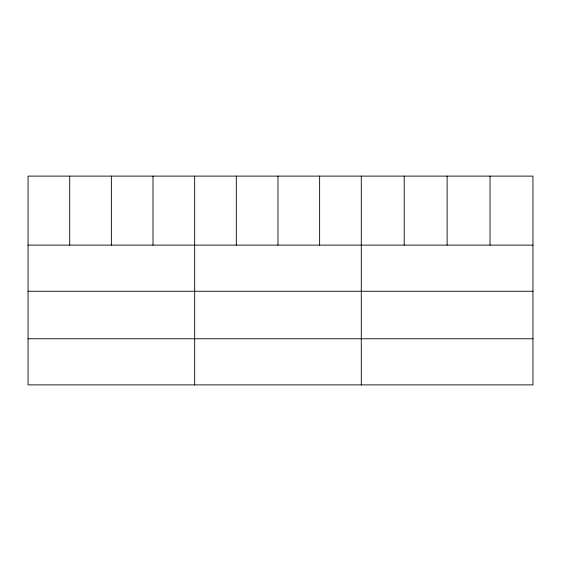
<?xml version="1.0" encoding="UTF-8"?>
<svg xmlns="http://www.w3.org/2000/svg" width="561" height="561" viewBox="0 0 561 561"><rect width="100%" height="100%" fill="white"/><g stroke="black" fill="none" stroke-linecap="round" stroke-linejoin="round"><path stroke-width="0.84" d="M532.95 291.25L532.95 176.112L28.05 176.112L28.05 384.888L532.95 384.888L532.95 291.25L28.05 291.25M28.05 245.122L532.95 245.122M28.05 338.767L532.95 338.767M490.034 176.112L490.034 245.122M447.117 176.112L447.117 245.122M404.201 176.112L404.201 245.122M361.284 176.112L361.284 384.888M319.63 176.112L319.63 245.122M277.976 176.112L277.976 245.122M236.321 176.112L236.321 245.122M194.667 176.112L194.667 384.888M153.013 176.112L153.013 245.122M111.359 176.112L111.359 245.122M69.704 176.112L69.704 245.122"/></g></svg>
